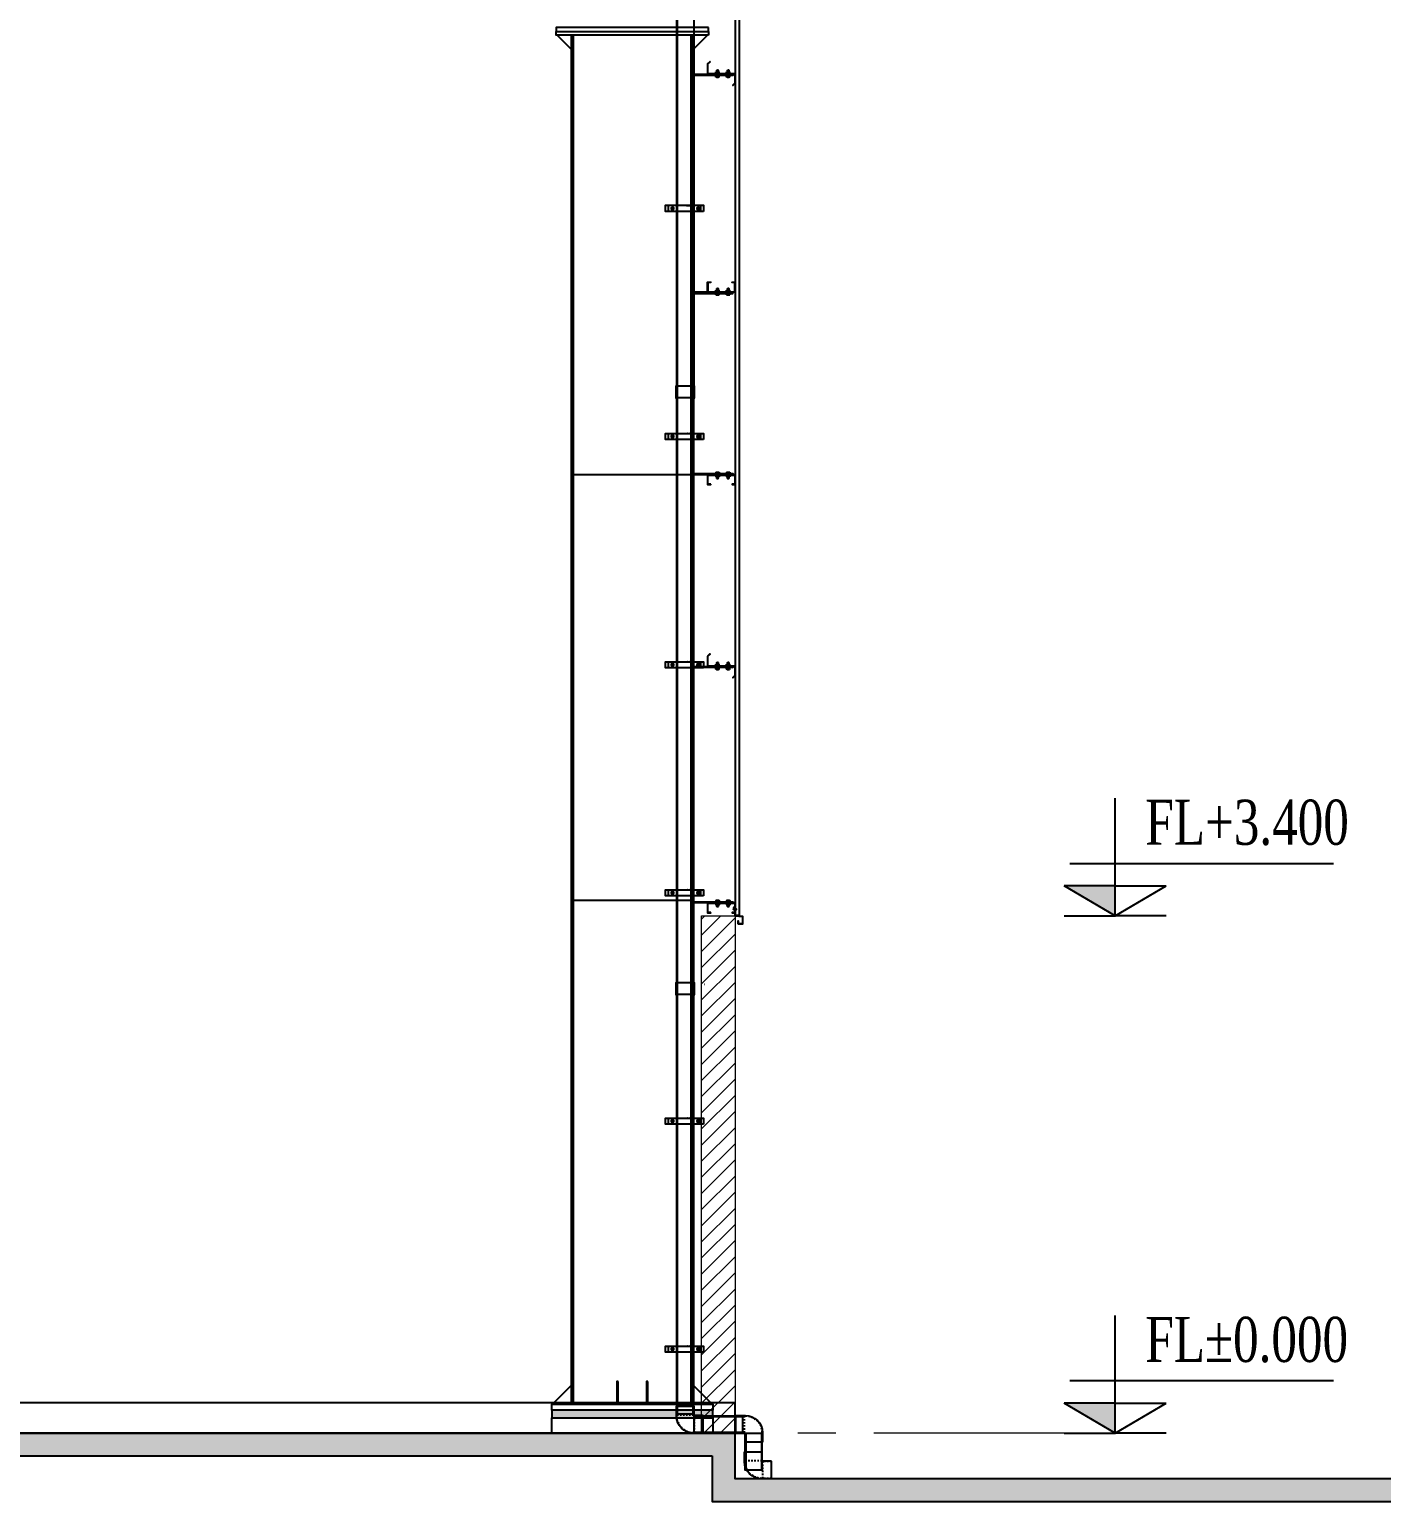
# Model space of a CAD drawing. Header units: inches. Extents: x 315041 to 662841, y -45540 to -35018.
# Drawn here: x 329815.9 to 329904.8, y -36485.6 to -36388.8 of the extents above; entities that cross this region are included whole.
import ezdxf

# ---------------------------------------------------------------- set-up
doc = ezdxf.new("R2010")
doc.units = ezdxf.units.IN
doc.header["$MEASUREMENT"] = 0
for name, pattern in [('CENTER', [2, 1.25, -0.25, 0.25, -0.25]), ('CENTER2', [28.575, 19.05, -3.175, 3.175, -3.175]), ('DASHED2', [9.525, 6.35, -3.175]), ('HIDDEN', [0.375, 0.25, -0.125])]:
    doc.linetypes.add(name, pattern=pattern)
for name, color, linetype in [('001-TRUC', 252, 'CENTER'), ('2', 2, 'Continuous'), ('250', 250, 'Continuous'), ('251', 251, 'Continuous'), ('3', 3, 'Continuous'), ('5', 5, 'Continuous'), ('6', 6, 'Continuous'), ('8', 8, 'Continuous'), ('9', 9, 'Continuous'), ('DOWNPOUT', 52, 'Continuous'), ('flashing', 6, 'Continuous'), ('ROOFING', 4, 'Continuous'), ('STRUCTURE', 1, 'Continuous')]:
    doc.layers.add(name, color=color, linetype=linetype)
doc.layers.add('0_HATCH', color=252, linetype='Continuous', lineweight=9)
doc.styles.add('vntimeh.shx', font='vntimeh.shx', dxfattribs={"width": 0.8, "bigfont": 'bigfont.shx'})

# ---------------------------------------------------------------- blocks, each defined once
blk = doc.blocks.new('A$C6A7930B6')
at = {"layer": '2'}
h = blk.add_hatch(dxfattribs=at)
h.set_pattern_fill('ANSI31', color=256, scale=0.125, angle=-90, style=0)
h.set_pattern_definition([(315, (3303.04439, 11524.56439), (0.011048543456, 0.011048543456), [])])
h.paths.add_polyline_path([(1.5, 1.185), (1.5, 0.619), (0.016, 0.619), (0.016, 0.124), (0.129, 0.011), (0.118, 0), (0, 0.118), (0, 0.635), (1.484, 0.635), (1.484, 1.179), (1.371, 1.292), (1.382, 1.303)])
at = {"layer": '251'}
h = blk.add_hatch(color=256, dxfattribs=at)
h.paths.add_polyline_path([(0.314, 0.668), (0.31, 0.668, 0.192582), (0.332, 0.676, 0.192582), (0.353, 0.668)])
h.paths.add_polyline_path([(0.397, 0.668, 0.192582), (0.418, 0.676, 0.192582), (0.44, 0.668)])
h = blk.add_hatch(color=256, dxfattribs=at)
h.paths.add_polyline_path([(0.314, 0.455), (0.31, 0.455, 0.192582), (0.332, 0.464, 0.192582), (0.353, 0.455)])
h.paths.add_polyline_path([(0.397, 0.455, 0.192582), (0.418, 0.464, 0.192582), (0.44, 0.455)])
h = blk.add_hatch(color=256, dxfattribs=at)
h.paths.add_polyline_path([(0.898, 0.668), (0.893, 0.668, 0.192582), (0.915, 0.676, 0.192582), (0.937, 0.668)])
h.paths.add_polyline_path([(0.98, 0.668, 0.192582), (1.002, 0.676, 0.192582), (1.023, 0.668)])
h = blk.add_hatch(color=256, dxfattribs=at)
h.paths.add_polyline_path([(0.898, 0.455), (0.893, 0.455, 0.192582), (0.915, 0.464, 0.192582), (0.937, 0.455)])
h.paths.add_polyline_path([(0.98, 0.455, 0.192582), (1.002, 0.464, 0.192582), (1.023, 0.455)])
at = {"layer": '9', "linetype": 'Continuous'}
h = blk.add_hatch(dxfattribs=at)
h.set_pattern_fill('ANSI31', color=250, scale=0.25, angle=-90, style=0)
h.set_pattern_definition([(315, (3302.900187, 11527.014995), (0.02209708691, 0.02209708691), [])])
h.paths.add_polyline_path([(2.292, 0.552), (2.292, 0.619), (0.125, 0.619), (0.125, 0.552)])
at = {"layer": '2'}
blk.add_lwpolyline([(1.5, 1.185), (1.5, 0.619), (0.016, 0.619), (0.016, 0.124), (0.129, 0.011), (0.118, 0), (0, 0.118), (0, 0.635), (1.484, 0.635), (1.484, 1.179), (1.371, 1.292), (1.382, 1.303)], close=True, dxfattribs=at)
at = {"layer": '5', "linetype": 'CENTER2', "ltscale": 0.2}
for p, q in [((0.375, 0.436), (0.375, 0.859)), ((0.958, 0.436), (0.958, 0.859))]:
    blk.add_line(p, q, dxfattribs=at)
at = {"layer": '6'}
blk.add_lwpolyline([(2.292, 0.552), (2.292, 0.619), (0.125, 0.619), (0.125, 0.552), (2.292, 0.552)], dxfattribs=at)
at = {"layer": '8'}
for p, q in [((0.335, 0.832), (0.325, 0.824)), ((0.325, 0.824), (0.335, 0.817)), ((0.415, 0.837), (0.335, 0.837)), ((0.335, 0.832), (0.335, 0.837)), ((0.335, 0.832), (0.375, 0.835)), ((0.375, 0.837), (0.375, 0.835)), ((0.375, 0.835), (0.375, 0.837)), ((0.415, 0.837), (0.42, 0.83)), ((0.42, 0.83), (0.415, 0.825)), ((0.918, 0.832), (0.908, 0.824)), ((0.908, 0.824), (0.918, 0.817)), ((0.998, 0.837), (0.918, 0.837)), ((0.918, 0.832), (0.918, 0.837)), ((0.918, 0.832), (0.958, 0.835)), ((0.958, 0.837), (0.958, 0.835)), ((0.958, 0.835), (0.958, 0.837)), ((0.998, 0.837), (1.003, 0.83)), ((1.003, 0.83), (0.998, 0.825)), ((0.288, 0.676), (0.288, 0.739)), ((0.288, 0.464), (0.288, 0.526)), ((0.44, 0.748), (0.31, 0.748)), ((0.44, 0.535), (0.31, 0.535)), ((0.436, 0.668), (0.314, 0.668)), ((0.436, 0.552), (0.314, 0.552)), ((0.436, 0.455), (0.314, 0.455)), ((0.335, 0.772), (0.325, 0.764)), ((0.325, 0.764), (0.325, 0.748)), ((0.325, 0.635), (0.325, 0.552)), ((0.332, 0.676), (0.332, 0.739)), ((0.332, 0.676), (0.332, 0.739)), ((0.332, 0.464), (0.332, 0.526)), ((0.332, 0.464), (0.332, 0.526)), ((0.35, 0.759), (0.415, 0.765)), ((0.425, 0.759), (0.35, 0.759)), ((0.415, 0.78), (0.425, 0.774)), ((0.425, 0.774), (0.415, 0.765)), ((0.415, 0.765), (0.425, 0.759)), ((0.418, 0.676), (0.418, 0.739)), ((0.418, 0.464), (0.418, 0.526)), ((0.425, 0.759), (0.425, 0.748)), ((0.425, 0.635), (0.425, 0.552)), ((0.462, 0.676), (0.462, 0.739)), ((0.462, 0.464), (0.462, 0.526)), ((0.872, 0.676), (0.872, 0.739)), ((0.872, 0.464), (0.872, 0.526)), ((1.023, 0.748), (0.893, 0.748)), ((1.023, 0.535), (0.893, 0.535)), ((1.019, 0.668), (0.898, 0.668)), ((1.019, 0.552), (0.898, 0.552)), ((1.019, 0.455), (0.898, 0.455)), ((0.918, 0.772), (0.908, 0.764)), ((0.908, 0.764), (0.908, 0.748)), ((0.908, 0.635), (0.908, 0.552)), ((0.915, 0.676), (0.915, 0.739)), ((0.915, 0.676), (0.915, 0.739)), ((0.915, 0.464), (0.915, 0.526)), ((0.915, 0.464), (0.915, 0.526)), ((0.933, 0.759), (0.998, 0.765)), ((1.008, 0.759), (0.933, 0.759)), ((0.998, 0.78), (1.008, 0.774)), ((1.008, 0.774), (0.998, 0.765)), ((0.998, 0.765), (1.008, 0.759)), ((1.002, 0.676), (1.002, 0.739)), ((1.002, 0.464), (1.002, 0.526)), ((1.008, 0.759), (1.008, 0.748)), ((1.008, 0.635), (1.008, 0.552)), ((1.045, 0.676), (1.045, 0.739)), ((1.045, 0.464), (1.045, 0.526))]:
    blk.add_line(p, q, dxfattribs=at)
for points in [[(0.335, 0.817), (0.325, 0.809), (0.335, 0.802), (0.415, 0.81), (0.425, 0.819), (0.415, 0.825)], [(0.335, 0.802), (0.325, 0.794), (0.335, 0.787), (0.415, 0.795), (0.425, 0.804), (0.415, 0.81)], [(0.918, 0.817), (0.908, 0.809), (0.918, 0.802), (0.998, 0.81), (1.008, 0.819), (0.998, 0.825)], [(0.918, 0.802), (0.908, 0.794), (0.918, 0.787), (0.998, 0.795), (1.008, 0.804), (0.998, 0.81)], [(0.275, 0.65), (0.275, 0.668), (0.475, 0.668), (0.475, 0.65)], [(0.275, 0.535), (0.275, 0.552), (0.475, 0.552), (0.475, 0.535)], [(0.335, 0.787), (0.325, 0.779), (0.335, 0.772), (0.415, 0.78), (0.425, 0.789), (0.415, 0.795)], [(0.859, 0.65), (0.859, 0.668), (1.058, 0.668), (1.058, 0.65)], [(0.859, 0.535), (0.859, 0.552), (1.058, 0.552), (1.058, 0.535)], [(0.918, 0.787), (0.908, 0.779), (0.918, 0.772), (0.998, 0.78), (1.008, 0.789), (0.998, 0.795)]]:
    blk.add_lwpolyline(points, close=True, dxfattribs=at)
for centre, start, end in [((0.31, 0.716), 46.39718, 133.60282), ((0.31, 0.699), 226.39718, 313.60282), ((0.31, 0.503), 46.39718, 133.60282), ((0.31, 0.486), 226.39718, 313.60282), ((0.353, 0.716), 90, 133.60282), ((0.353, 0.699), 226.39718, 270), ((0.353, 0.503), 90, 133.60282), ((0.353, 0.486), 226.39718, 270), ((0.397, 0.716), 46.39718, 90), ((0.397, 0.699), 270, 313.60282), ((0.397, 0.503), 46.39718, 90), ((0.397, 0.486), 270, 313.60282), ((0.44, 0.716), 46.39718, 133.60282), ((0.44, 0.699), 226.39718, 313.60282), ((0.44, 0.503), 46.39718, 133.60282), ((0.44, 0.486), 226.39718, 313.60282), ((0.893, 0.716), 46.39718, 133.60282), ((0.893, 0.699), 226.39718, 313.60282), ((0.893, 0.503), 46.39718, 133.60282), ((0.893, 0.486), 226.39718, 313.60282), ((0.937, 0.716), 90, 133.60282), ((0.937, 0.699), 226.39718, 270), ((0.937, 0.503), 90, 133.60282), ((0.937, 0.486), 226.39718, 270), ((0.98, 0.716), 46.39718, 90), ((0.98, 0.699), 270, 313.60282), ((0.98, 0.503), 46.39718, 90), ((0.98, 0.486), 270, 313.60282), ((1.023, 0.716), 46.39718, 133.60282), ((1.023, 0.699), 226.39718, 313.60282), ((1.023, 0.503), 46.39718, 133.60282), ((1.023, 0.486), 226.39718, 313.60282)]:
    blk.add_arc(centre, 0.0314, start, end, dxfattribs=at)
blk = doc.blocks.new('*U148')
at = {"layer": '251'}
h = blk.add_hatch(color=256, dxfattribs=at)
h.paths.add_polyline_path([(-0.053, -0.04), (-0.053, -0.043, -0.192582), (-0.048, -0.029, -0.192582), (-0.053, -0.014)])
h.paths.add_polyline_path([(-0.053, 0.014, -0.192582), (-0.048, 0.029, -0.192582), (-0.053, 0.043)])
h = blk.add_hatch(color=256, dxfattribs=at)
h.paths.add_polyline_path([(0.067, -0.04), (0.067, -0.043, -0.192582), (0.073, -0.029, -0.192582), (0.067, -0.014)])
h.paths.add_polyline_path([(0.067, 0.014, -0.192582), (0.073, 0.029, -0.192582), (0.067, 0.043)])
at = {"layer": '5', "linetype": 'CENTER2', "ltscale": 0.2}
blk.add_line((-0.077, 0), (0.206, 0), dxfattribs=at)
at = {"layer": '8'}
for p, q in [((-0.053, 0.04), (-0.053, -0.04)), ((-0.048, 0.058), (-0.006, 0.058)), ((-0.048, 0.029), (-0.006, 0.029)), ((0, 0.043), (0, -0.043)), ((0.056, 0.033), (0, 0.033)), ((0.056, -0.066), (0.056, 0.066)), ((0.056, 0.066), (0.067, 0.066)), ((0.067, -0.066), (0.067, 0.066)), ((0.067, 0.04), (0.067, -0.04)), ((0.073, 0.058), (0.115, 0.058)), ((0.073, 0.029), (0.115, 0.029)), ((0.12, 0.043), (0.12, -0.043)), ((0.128, 0.033), (0.12, 0.033)), ((0.132, 0.027), (0.128, 0.033)), ((0.128, 0.033), (0.128, -0.017)), ((0.128, -0.017), (0.132, 0.027)), ((0.138, 0.033), (0.132, 0.027)), ((0.142, 0.027), (0.138, 0.033)), ((0.175, 0.03), (0.172, 0.027)), ((0.18, 0.027), (0.175, 0.03)), ((0.177, -0.027), (0.178, 0)), ((0.18, 0), (0.178, 0)), ((0.178, 0), (0.18, 0)), ((0.18, 0.027), (0.18, -0.027)), ((-0.048, -0.029), (-0.006, -0.029)), ((-0.048, -0.029), (-0.006, -0.029)), ((-0.048, -0.058), (-0.006, -0.058)), ((0.056, -0.033), (0, -0.033)), ((0.056, -0.066), (0.067, -0.066)), ((0.073, -0.029), (0.115, -0.029)), ((0.073, -0.029), (0.115, -0.029)), ((0.073, -0.058), (0.115, -0.058)), ((0.131, -0.033), (0.12, -0.033)), ((0.137, -0.027), (0.131, -0.033)), ((0.171, -0.033), (0.167, -0.027)), ((0.177, -0.027), (0.171, -0.033)), ((0.177, -0.027), (0.18, -0.027))]:
    blk.add_line(p, q, dxfattribs=at)
for points in [[(0.147, -0.027), (0.141, -0.033), (0.137, -0.027), (0.142, 0.027), (0.148, 0.033), (0.152, 0.027)], [(0.157, -0.027), (0.151, -0.033), (0.147, -0.027), (0.152, 0.027), (0.158, 0.033), (0.162, 0.027)], [(0.167, -0.027), (0.161, -0.033), (0.157, -0.027), (0.162, 0.027), (0.168, 0.033), (0.172, 0.027)]]:
    blk.add_lwpolyline(points, close=True, dxfattribs=at)
for centre, start, end in [((-0.032, 0.043), 136.3972, 223.6028), ((-0.032, 0.014), 136.3972, 180), ((-0.021, 0.043), 316.3972, 43.6028), ((-0.021, 0.014), 0, 43.6028), ((0.088, 0.043), 136.3972, 223.6028), ((0.088, 0.014), 136.3972, 180), ((0.099, 0.043), 316.3972, 43.6028), ((0.099, 0.014), 0, 43.6028), ((-0.032, -0.014), 180, 223.6028), ((-0.032, -0.043), 136.3972, 223.6028), ((-0.021, -0.014), 316.3972, 0), ((-0.021, -0.043), 316.3972, 43.6028), ((0.088, -0.014), 180, 223.6028), ((0.088, -0.043), 136.3972, 223.6028), ((0.099, -0.014), 316.3972, 0), ((0.099, -0.043), 316.3972, 43.6028)]:
    blk.add_arc(centre, 0.0209, start, end, dxfattribs=at)
blk = doc.blocks.new('*U149')
at = {"layer": '251'}
h = blk.add_hatch(color=256, dxfattribs=at)
h.paths.add_polyline_path([(-0.053, -0.04), (-0.053, -0.043, -0.192582), (-0.048, -0.029, -0.192582), (-0.053, -0.014)])
h.paths.add_polyline_path([(-0.053, 0.014, -0.192582), (-0.048, 0.029, -0.192582), (-0.053, 0.043)])
h = blk.add_hatch(color=256, dxfattribs=at)
h.paths.add_polyline_path([(0.067, -0.04), (0.067, -0.043, -0.192582), (0.073, -0.029, -0.192582), (0.067, -0.014)])
h.paths.add_polyline_path([(0.067, 0.014, -0.192582), (0.073, 0.029, -0.192582), (0.067, 0.043)])
at = {"layer": '5', "linetype": 'CENTER2', "ltscale": 0.2}
blk.add_line((-0.077, 0), (0.206, 0), dxfattribs=at)
at = {"layer": '8'}
for p, q in [((-0.053, 0.04), (-0.053, -0.04)), ((-0.048, 0.058), (-0.006, 0.058)), ((-0.048, 0.029), (-0.006, 0.029)), ((0, 0.043), (0, -0.043)), ((0.056, 0.033), (0, 0.033)), ((0.056, -0.066), (0.056, 0.066)), ((0.056, 0.066), (0.067, 0.066)), ((0.067, -0.066), (0.067, 0.066)), ((0.067, 0.04), (0.067, -0.04)), ((0.073, 0.058), (0.115, 0.058)), ((0.073, 0.029), (0.115, 0.029)), ((0.12, 0.043), (0.12, -0.043)), ((0.128, 0.033), (0.12, 0.033)), ((0.132, 0.027), (0.128, 0.033)), ((0.128, 0.033), (0.128, -0.017)), ((0.128, -0.017), (0.132, 0.027)), ((0.138, 0.033), (0.132, 0.027)), ((0.142, 0.027), (0.138, 0.033)), ((0.175, 0.03), (0.172, 0.027)), ((0.18, 0.027), (0.175, 0.03)), ((0.177, -0.027), (0.178, 0)), ((0.18, 0), (0.178, 0)), ((0.178, 0), (0.18, 0)), ((0.18, 0.027), (0.18, -0.027)), ((-0.048, -0.029), (-0.006, -0.029)), ((-0.048, -0.029), (-0.006, -0.029)), ((-0.048, -0.058), (-0.006, -0.058)), ((0.056, -0.033), (0, -0.033)), ((0.056, -0.066), (0.067, -0.066)), ((0.073, -0.029), (0.115, -0.029)), ((0.073, -0.029), (0.115, -0.029)), ((0.073, -0.058), (0.115, -0.058)), ((0.131, -0.033), (0.12, -0.033)), ((0.137, -0.027), (0.131, -0.033)), ((0.171, -0.033), (0.167, -0.027)), ((0.177, -0.027), (0.171, -0.033)), ((0.177, -0.027), (0.18, -0.027))]:
    blk.add_line(p, q, dxfattribs=at)
for points in [[(0.147, -0.027), (0.141, -0.033), (0.137, -0.027), (0.142, 0.027), (0.148, 0.033), (0.152, 0.027)], [(0.157, -0.027), (0.151, -0.033), (0.147, -0.027), (0.152, 0.027), (0.158, 0.033), (0.162, 0.027)], [(0.167, -0.027), (0.161, -0.033), (0.157, -0.027), (0.162, 0.027), (0.168, 0.033), (0.172, 0.027)]]:
    blk.add_lwpolyline(points, close=True, dxfattribs=at)
for centre, start, end in [((-0.032, 0.043), 136.3972, 223.6028), ((-0.032, 0.014), 136.3972, 180), ((-0.021, 0.043), 316.3972, 43.6028), ((-0.021, 0.014), 0, 43.6028), ((0.088, 0.043), 136.3972, 223.6028), ((0.088, 0.014), 136.3972, 180), ((0.099, 0.043), 316.3972, 43.6028), ((0.099, 0.014), 0, 43.6028), ((-0.032, -0.014), 180, 223.6028), ((-0.032, -0.043), 136.3972, 223.6028), ((-0.021, -0.014), 316.3972, 0), ((-0.021, -0.043), 316.3972, 43.6028), ((0.088, -0.014), 180, 223.6028), ((0.088, -0.043), 136.3972, 223.6028), ((0.099, -0.014), 316.3972, 0), ((0.099, -0.043), 316.3972, 43.6028)]:
    blk.add_arc(centre, 0.0209, start, end, dxfattribs=at)
blk = doc.blocks.new('A$C174458B3')
at = {"layer": '2'}
blk.add_lwpolyline([(1.333, 0.017), (1.483, 0.017), (1.483, 0.525), (0.017, 0.525), (0.017, 0.017), (0.167, 0.017), (0.167, 0), (0, 0), (0, 0.542), (1.5, 0.542), (1.5, 0), (1.333, 0), (1.333, 0.017)], dxfattribs=at)
at = {"layer": '5'}
blk.add_lwpolyline([(2.292, 0.542), (2.292, 0.608), (0.125, 0.608), (0.125, 0.542), (2.292, 0.542)], dxfattribs=at)
at = {"layer": '251', "color": 147, "xscale": 1.5, "yscale": 1.5, "zscale": 1.5, "rotation": 270}
for name, p in [('*U149', (0.375, 0.608)), ('*U148', (0.958, 0.608))]:
    blk.add_blockref(name, p, dxfattribs=at)
blk = doc.blocks.new('A$C3213453A')
at = {"layer": '2'}
for name, p in [('A$C6A7930B6', (0, 45.276)), ('A$C174458B3', (0, 23.409)), ('A$C6A7930B6', (0, 12.834)), ('A$C174458B3', (0, -0.048))]:
    blk.add_blockref(name, p, dxfattribs=at)
at = {"layer": '2', "xscale": -1, "rotation": 180}
blk.add_blockref('A$C174458B3', (0, 34.492), dxfattribs=at)
blk = doc.blocks.new('cos')
at = {"color": 8}
for p, q in [((0, 0), (0, 7.824)), ((-3, 3.489), (14.517, 3.489)), ((0, 1.989), (-3.388, 1.989)), ((0, 0), (-3.388, 1.989)), ((0, 1.989), (3.388, 1.989)), ((0, 0), (3.388, 1.989))]:
    blk.add_line(p, q, dxfattribs=at)
at = {"color": 4}
for p in [(-3.388, 0), (3.388, 0)]:
    blk.add_line(p, (0, 0), dxfattribs=at)
at = {"color": 8}
blk.add_solid([(0, 0), (-3.388, 1.989), (0, 1.989)], dxfattribs=at)
at = {"layer": '3', "color": 3, "style": 'vntimeh.shx', "width": 0.75}
blk.add_attdef('DSD', (1.32, 4.729), '', height=3, dxfattribs=at)
blk = doc.blocks.new('Short_Self_drilling')
at = {"layer": 'STRUCTURE', "color": 1, "linetype": 'Continuous'}
for p, q in [((6, 2), (-6, 2)), ((5, 4), (-5, 4)), ((-3, 3), (-5, 3)), ((3, 7), (-3, 7)), ((-3, 4), (-3, 7)), ((3, 3), (-3, 3)), ((-2, 3), (-2, 3)), ((6, 0), (0, 0)), ((2, 3), (2, 3)), ((2, -1), (2, 0)), ((3, 4), (3, 7)), ((5, 3), (3, 3)), ((3, -1), (-3, 0)), ((3, -3), (-3, -2)), ((3, -4), (-3, -3)), ((3, -6), (-3, -5)), ((3, -7), (-3, -6)), ((-2, -8), (-3, -8)), ((-2, -1), (-2, -1)), ((-2, -3), (-2, -2)), ((-2, -4), (-2, -4)), ((-2, -6), (-2, -5)), ((-2, -7), (-2, -7)), ((-2, -12), (-2, -8)), ((3, -9), (-1, -8)), ((2, -2), (2, -2)), ((2, -4), (2, -3)), ((2, -5), (2, -5)), ((2, -7), (2, -6)), ((2, -8), (2, -8)), ((2, -12), (2, -9))]:
    blk.add_line(p, q, dxfattribs=at)
blk.add_lwpolyline([(6, 1), (6, 2), (2, 3), (-2, 3), (-6, 2), (-6, 1)], close=True, dxfattribs=at)
for points in [[(-6, 1, -0.088869), (-6, 0), (0, 0)], [(0, 4), (0, 6, 0.338878), (-3, 6), (-3, 4)], [(3, 4), (3, 6, 0.338878), (0, 6), (0, 4)], [(0, -14), (-1, -12, -0.148657), (-1, -11), (-2, -8, -0.815006), (-1, -8, 0.150833), (-1, -9)], [(2, -12), (0, -14, -0.333596), (0, -14), (-2, -12)], [(2, -12), (2, -12, 0.52242), (1, -12), (0, -14)]]:
    blk.add_lwpolyline(points, format="xyb", dxfattribs=at)
for points in [[(3, -1), (2, -2), (-2, -1), (-3, 0), (-2, 0)], [(3, -3), (2, -3), (-2, -2), (-3, -2), (-2, -1), (2, -2), (3, -3)], [(3, -4), (2, -5), (-2, -4), (-3, -3), (-2, -3), (2, -4), (3, -4)], [(3, -6), (2, -6), (-2, -5), (-3, -5), (-2, -4), (2, -5), (3, -6)], [(3, -7), (2, -8), (-2, -7), (-3, -6), (-2, -6), (2, -7), (3, -7)], [(-2, -9), (-2, -8), (-3, -8), (-2, -7), (-2, -8)], [(-1, 0), (2, -1), (3, -1)], [(-1, -8), (2, -8), (3, -9)], [(3, -9), (2, -9), (-1, -9)]]:
    blk.add_lwpolyline(points, dxfattribs=at)
for centre, radius, start, end in [((-5, 3), 0.455, 109.7949, 250.2674), ((-3, 7), 0.429, 90.0311, 180.0311), ((3, 7), 0.429, 0.0311, 90.0311), ((5, 3), 0.435, 279.7276, 80.3347), ((10, 0), 3.74, 162.2963, 182.6103)]:
    blk.add_arc(centre, radius, start, end, dxfattribs=at)
blk = doc.blocks.new('HFR-1')
at = {"layer": 'STRUCTURE', "color": 1, "linetype": 'Continuous'}
for p, q in [((-6, 0), (6, 0)), ((-5, 1), (-3, 1)), ((5, 1), (3, 1)), ((-2, -1), (-3, -2)), ((-3, -2), (3, -1)), ((-3, -2), (3, -2)), ((-3, -2), (-2, -3)), ((-2, -2), (-3, -2)), ((-3, -2), (-2, -2)), ((-3, -3), (3, -3)), ((-3, -3), (-2, -3)), ((-2, -3), (-3, -3)), ((-2, -3), (-3, -4)), ((-3, -4), (3, -4)), ((-3, -4), (3, -4)), ((-3, -4), (-2, -4)), ((-3, -4), (-2, -5)), ((-2, -4), (-3, -4)), ((-3, -5), (3, -5)), ((-3, -5), (-2, -5)), ((-2, -5), (-3, -5)), ((-2, -5), (-3, -6)), ((-3, -6), (3, -6)), ((-3, -7), (3, -6)), ((-3, -6), (-2, -6)), ((-2, -6), (-3, -7)), ((-3, -7), (3, -7)), ((-3, -7), (-2, -7)), ((-3, -7), (-2, -8)), ((-2, -7), (-3, -7)), ((-3, -8), (3, -8)), ((-3, -8), (-2, -8)), ((-2, -8), (-3, -8)), ((-2, -8), (-3, -9)), ((-3, -9), (3, -9)), ((-3, -9), (-2, -9)), ((-3, -9), (3, -9)), ((-3, -9), (-2, -10)), ((-2, -9), (-3, -9)), ((-2, -10), (-3, -11)), ((-3, -10), (2, -10)), ((-3, -10), (-2, -10)), ((-2, -10), (-3, -10)), ((-3, -12), (1, -11)), ((-3, -11), (1, -11)), ((-3, -11), (-2, -11)), ((-2, -11), (-3, -12)), ((-3, -12), (-2, -12)), ((2, -1), (-2, -1)), ((-2, -3), (2, -2)), ((2, -2), (-2, -2)), ((-2, -2), (2, -2)), ((2, -2), (-2, -3)), ((-2, -3), (2, -3)), ((2, -3), (-2, -3)), ((-2, -4), (2, -4)), ((2, -4), (-2, -4)), ((-2, -5), (2, -5)), ((-2, -5), (2, -5)), ((2, -5), (-2, -5)), ((2, -5), (-2, -5)), ((-2, -6), (2, -6)), ((2, -6), (-2, -6)), ((-2, -7), (2, -7)), ((-2, -8), (2, -7)), ((2, -7), (-2, -7)), ((2, -7), (-2, -8)), ((-2, -8), (2, -8)), ((2, -8), (-2, -8)), ((-2, -9), (2, -9)), ((2, -9), (-2, -9)), ((1, -10), (-2, -10)), ((-2, -10), (2, -10)), ((-2, -10), (1, -10)), ((2, -10), (-2, -10)), ((-2, -11), (1, -11)), ((1, -11), (-2, -11)), ((-2, -12), (0, -12)), ((-2, -17), (-2, -12)), ((-2, -17), (-2, -17)), ((-2, -17), (0, -20)), ((-1, -17), (0, -20)), ((0, -19), (1, -17)), ((0, -20), (2, -17)), ((2, -2), (3, -1)), ((3, -1), (2, -1)), ((2, -2), (3, -2)), ((3, -2), (2, -2)), ((3, -3), (2, -2)), ((2, -3), (3, -3)), ((3, -4), (2, -3)), ((2, -4), (3, -4)), ((2, -5), (3, -4)), ((3, -4), (2, -4)), ((2, -5), (3, -5)), ((3, -5), (2, -5)), ((3, -6), (2, -5)), ((2, -6), (3, -6)), ((2, -7), (3, -6)), ((3, -6), (2, -6)), ((2, -7), (3, -7)), ((3, -7), (2, -7)), ((3, -8), (2, -7)), ((2, -8), (3, -8)), ((3, -9), (2, -8)), ((2, -9), (3, -9)), ((2, -10), (3, -9)), ((3, -9), (2, -9)), ((3, -11), (2, -10)), ((2, -10), (2, -10)), ((2, -16), (2, -10)), ((2, -10), (2, -10)), ((2, -10), (3, -10)), ((3, -10), (2, -10)), ((2, -10), (3, -10)), ((2, -11), (2, -11)), ((2, -11), (3, -11)), ((2, -11), (3, -11)), ((2, -11), (3, -11)), ((2, -12), (3, -11)), ((3, -11), (2, -11)), ((2, -11), (2, -11)), ((2, -17), (2, -12)), ((2, -12), (2, -12))]:
    blk.add_line(p, q, dxfattribs=at)
at = {"layer": 'STRUCTURE', "color": 1, "linetype": 'Continuous', "ltscale": 8}
for p in [(-3, 1), (3, 1)]:
    blk.add_line(p, (0, 1), dxfattribs=at)
at = {"layer": 'STRUCTURE', "color": 1, "linetype": 'DASHED2'}
for p in [(-2, 1), (2, 1)]:
    blk.add_line(p, (0, 0), dxfattribs=at)
at = {"layer": 'STRUCTURE', "color": 1, "linetype": 'Continuous', "ltscale": 8}
for centre, start, end in [((-5, 0), 130.41, 194.8062), ((5, 0), 345.1938, 49.59)]:
    blk.add_arc(centre, 0.801, start, end, dxfattribs=at)
at = {"layer": 'STRUCTURE', "color": 1, "linetype": 'Continuous'}
for centre, radius, start, end in [((-7, -9), 9.14, 58.065, 78.8402), ((5, -4), 3.83, 84.2039, 134.3621), ((-2, -17), 0.59, 34.2302, 144.5641), ((-1, -10), 1.93, 296.6041, 355.3922), ((0, -19), 0.331, 231.6348, 305.4287), ((2, -10), 0.444, 15.9762, 172.6971), ((-1, -16), 2.2, 324.0048, 357.8268)]:
    blk.add_arc(centre, radius, start, end, dxfattribs=at)
blk = doc.blocks.new('D90-90')
at = {"layer": 'ROOFING', "color": 254}
for p, q in [((-296909.8, -76158.4), (-296964.3, -76158.4)), ((-296909.8, -76158.4), (-296909.8, -76256.9)), ((-297059.3, -76253.4), (-297059.3, -76307.9)), ((-296909.8, -76256.9), (-296960.8, -76256.9)), ((-296960.8, -76256.9), (-296960.8, -76307.9)), ((-297059.3, -76307.9), (-296960.8, -76307.9))]:
    blk.add_line(p, q, dxfattribs=at)
at = {"layer": 'ROOFING', "color": 254, "linetype": 'HIDDEN'}
for p, q in [((-296909.8, -76160.6), (-296964.3, -76160.6)), ((-296959.7, -76254.7), (-296959.7, -76160.6)), ((-297057.1, -76253.4), (-297057.1, -76307.9)), ((-296963, -76257.5), (-297057.1, -76257.5)), ((-296909.8, -76254.7), (-296963, -76254.7)), ((-296963, -76254.7), (-296963, -76307.9))]:
    blk.add_line(p, q, dxfattribs=at)
at = {"layer": 'ROOFING', "color": 254}
blk.add_arc((-296964.3, -76253.4), 95, 90, 180, dxfattribs=at)
at = {"layer": 'ROOFING', "color": 254, "linetype": 'HIDDEN'}
blk.add_arc((-296964.3, -76253.4), 92.8, 90, 180, dxfattribs=at)
blk = doc.blocks.new('ống xối 111')
h = blk.add_hatch()
h.set_pattern_fill('ANSI31', color=1, scale=0.15, style=0)
h.set_pattern_definition([(45, (315045.45221, -35694.688858), (-0.013258252147, 0.013258252147), [])])
edge = h.paths.add_edge_path()
edge.add_line((325475.469, -36864.83), (325475.069, -36864.83))
edge.add_line((325475.069, -36864.83), (325475.069, -36865.23))
edge.add_arc((325475.069, -36865.2), 0.03, 270, 360)
edge.add_line((325475.099, -36865.2), (325475.099, -36864.86))
edge.add_line((325475.099, -36864.86), (325475.439, -36864.86))
edge.add_arc((325475.439, -36864.83), 0.03, 270, 360)
h = blk.add_hatch()
h.set_pattern_fill('ANSI31', color=1, scale=0.15, style=0)
h.set_pattern_definition([(45, (315045.45221, -35709.688858), (-0.013258252147, 0.013258252147), [])])
edge = h.paths.add_edge_path()
edge.add_line((325475.469, -36879.83), (325475.069, -36879.83))
edge.add_line((325475.069, -36879.83), (325475.069, -36880.23))
edge.add_arc((325475.069, -36880.2), 0.03, 270, 360)
edge.add_line((325475.099, -36880.2), (325475.099, -36879.86))
edge.add_line((325475.099, -36879.86), (325475.439, -36879.86))
edge.add_arc((325475.439, -36879.83), 0.03, 270, 360)
h = blk.add_hatch()
h.set_pattern_fill('ANSI31', color=1, scale=0.15, style=0)
h.set_pattern_definition([(45, (315045.45221, -35724.688858), (-0.013258252147, 0.013258252147), [])])
edge = h.paths.add_edge_path()
edge.add_line((325475.469, -36894.83), (325475.069, -36894.83))
edge.add_line((325475.069, -36894.83), (325475.069, -36895.23))
edge.add_arc((325475.069, -36895.2), 0.03, 270, 360)
edge.add_line((325475.099, -36895.2), (325475.099, -36894.86))
edge.add_line((325475.099, -36894.86), (325475.439, -36894.86))
edge.add_arc((325475.439, -36894.83), 0.03, 270, 360)
h = blk.add_hatch()
h.set_pattern_fill('ANSI31', color=1, scale=0.15, style=0)
h.set_pattern_definition([(45, (315045.45221, -35739.688858), (-0.013258252147, 0.013258252147), [])])
edge = h.paths.add_edge_path()
edge.add_line((325475.469, -36909.83), (325475.069, -36909.83))
edge.add_line((325475.069, -36909.83), (325475.069, -36910.23))
edge.add_arc((325475.069, -36910.2), 0.03, 270, 360)
edge.add_line((325475.099, -36910.2), (325475.099, -36909.86))
edge.add_line((325475.099, -36909.86), (325475.439, -36909.86))
edge.add_arc((325475.439, -36909.83), 0.03, 270, 360)
h = blk.add_hatch()
h.set_pattern_fill('ANSI31', color=1, scale=0.15, style=0)
h.set_pattern_definition([(45, (315045.45221, -35754.688858), (-0.013258252147, 0.013258252147), [])])
edge = h.paths.add_edge_path()
edge.add_line((325475.469, -36924.83), (325475.069, -36924.83))
edge.add_line((325475.069, -36924.83), (325475.069, -36925.23))
edge.add_arc((325475.069, -36925.2), 0.03, 270, 360)
edge.add_line((325475.099, -36925.2), (325475.099, -36924.86))
edge.add_line((325475.099, -36924.86), (325475.439, -36924.86))
edge.add_arc((325475.439, -36924.83), 0.03, 270, 360)
h = blk.add_hatch()
h.set_pattern_fill('ANSI31', color=1, scale=0.15, style=0)
h.set_pattern_definition([(45, (315045.45221, -35769.688858), (-0.013258252147, 0.013258252147), [])])
edge = h.paths.add_edge_path()
edge.add_line((325475.469, -36939.83), (325475.069, -36939.83))
edge.add_line((325475.069, -36939.83), (325475.069, -36940.23))
edge.add_arc((325475.069, -36940.2), 0.03, 270, 360)
edge.add_line((325475.099, -36940.2), (325475.099, -36939.86))
edge.add_line((325475.099, -36939.86), (325475.439, -36939.86))
edge.add_arc((325475.439, -36939.83), 0.03, 270, 360)
at = {"color": 2}
for points in [[(325474.344, -36865.23), (325476.844, -36865.23), (325476.844, -36864.83), (325474.344, -36864.83)], [(325474.344, -36880.23), (325476.844, -36880.23), (325476.844, -36879.83), (325474.344, -36879.83)], [(325474.344, -36895.23), (325476.844, -36895.23), (325476.844, -36894.83), (325474.344, -36894.83)], [(325474.344, -36910.23), (325476.844, -36910.23), (325476.844, -36909.83), (325474.344, -36909.83)], [(325474.344, -36925.23), (325476.844, -36925.23), (325476.844, -36924.83), (325474.344, -36924.83)], [(325474.344, -36940.23), (325476.844, -36940.23), (325476.844, -36939.83), (325474.344, -36939.83)]]:
    blk.add_lwpolyline(points, close=True, dxfattribs=at)
at = {"color": 1}
for points in [[(325475.469, -36864.83), (325475.069, -36864.83), (325475.069, -36865.23), (325475.069, -36865.23, 0.414214), (325475.099, -36865.2), (325475.099, -36864.86), (325475.439, -36864.86, 0.414214), (325475.469, -36864.83)], [(325475.469, -36879.83), (325475.069, -36879.83), (325475.069, -36880.23), (325475.069, -36880.23, 0.414214), (325475.099, -36880.2), (325475.099, -36879.86), (325475.439, -36879.86, 0.414214), (325475.469, -36879.83)], [(325475.469, -36894.83), (325475.069, -36894.83), (325475.069, -36895.23), (325475.069, -36895.23, 0.414214), (325475.099, -36895.2), (325475.099, -36894.86), (325475.439, -36894.86, 0.414214), (325475.469, -36894.83)], [(325475.469, -36909.83), (325475.069, -36909.83), (325475.069, -36910.23), (325475.069, -36910.23, 0.414214), (325475.099, -36910.2), (325475.099, -36909.86), (325475.439, -36909.86, 0.414214), (325475.469, -36909.83)], [(325475.469, -36924.83), (325475.069, -36924.83), (325475.069, -36925.23), (325475.069, -36925.23, 0.414214), (325475.099, -36925.2), (325475.099, -36924.86), (325475.439, -36924.86, 0.414214), (325475.469, -36924.83)], [(325475.469, -36939.83), (325475.069, -36939.83), (325475.069, -36940.23), (325475.069, -36940.23, 0.414214), (325475.099, -36940.2), (325475.099, -36939.86), (325475.439, -36939.86, 0.414214), (325475.469, -36939.83)]]:
    blk.add_lwpolyline(points, format="xyb", close=True, dxfattribs=at)
at = {"layer": 'DOWNPOUT', "color": 1, "true_color": 0xfa051e}
for p, q in [((325474.571, -36865.03), (325474.819, -36865.03)), ((325474.699, -36864.904), (325474.699, -36865.144)), ((325476.26, -36865.03), (325476.507, -36865.03)), ((325476.388, -36864.904), (325476.388, -36865.144)), ((325474.699, -36879.904), (325474.699, -36880.144)), ((325476.388, -36879.904), (325476.388, -36880.144)), ((325474.571, -36880.03), (325474.819, -36880.03)), ((325476.26, -36880.03), (325476.507, -36880.03)), ((325474.571, -36895.03), (325474.819, -36895.03)), ((325474.699, -36894.904), (325474.699, -36895.144)), ((325476.26, -36895.03), (325476.507, -36895.03)), ((325476.388, -36894.904), (325476.388, -36895.144)), ((325474.699, -36909.904), (325474.699, -36910.144)), ((325476.388, -36909.904), (325476.388, -36910.144)), ((325474.571, -36910.03), (325474.819, -36910.03)), ((325476.26, -36910.03), (325476.507, -36910.03)), ((325474.571, -36925.03), (325474.819, -36925.03)), ((325474.699, -36924.904), (325474.699, -36925.144)), ((325476.26, -36925.03), (325476.507, -36925.03)), ((325476.388, -36924.904), (325476.388, -36925.144)), ((325474.699, -36939.904), (325474.699, -36940.144)), ((325476.388, -36939.904), (325476.388, -36940.144)), ((325474.571, -36940.03), (325474.819, -36940.03)), ((325476.26, -36940.03), (325476.507, -36940.03))]:
    blk.add_line(p, q, dxfattribs=at)
at = {"layer": 'DOWNPOUT', "color": 222}
for points in [[(325476.098, -36877.492), (325476.098, -36838.371), (325476.132, -36838.269), (325476.132, -36837.49), (325474.961, -36837.49), (325474.961, -36838.269), (325474.995, -36838.371), (325474.995, -36877.492)], [(325476.1, -36916.704), (325476.1, -36877.583), (325476.135, -36877.48), (325476.135, -36876.702), (325474.963, -36876.702), (325474.963, -36877.48), (325474.998, -36877.583), (325474.998, -36916.704)], [(325476.103, -36944.307), (325476.103, -36916.794), (325476.137, -36916.692), (325476.137, -36915.913), (325474.966, -36915.913), (325474.966, -36916.692), (325475, -36916.794), (325475, -36944.307)], [(325471.796, -36945.51), (325474.953, -36945.51), (325474.953, -36944.407), (325471.796, -36944.407)], [(325471.612, -36945.55), (325470.509, -36945.55), (325470.509, -36947.975), (325471.612, -36947.975)]]:
    blk.add_lwpolyline(points, close=True, dxfattribs=at)
for points in [[(325476.061, -36877.492), (325476.061, -36838.383), (325476.096, -36838.281), (325476.096, -36837.508)], [(325476.064, -36916.704), (325476.064, -36877.594), (325476.098, -36877.492), (325476.098, -36876.719)], [(325475.036, -36944.307), (325475.036, -36916.806), (325475.002, -36916.704), (325475.002, -36915.931)], [(325476.066, -36944.307), (325476.066, -36916.806), (325476.1, -36916.704), (325476.1, -36915.931)], [(325474.953, -36944.444), (325471.796, -36944.444)], [(325470.546, -36945.55), (325470.546, -36947.975)], [(325471.576, -36945.55), (325471.576, -36947.975)], [(325474.953, -36945.474), (325471.796, -36945.474)]]:
    blk.add_lwpolyline(points, dxfattribs=at)
at = {"layer": 'DOWNPOUT', "color": 1, "true_color": 0xfa051e}
for points in [[(325474.54, -36865.23), (325476.647, -36865.23), (325476.647, -36864.83), (325474.54, -36864.83)], [(325474.54, -36880.23), (325476.647, -36880.23), (325476.647, -36879.83), (325474.54, -36879.83)], [(325474.54, -36895.23), (325476.647, -36895.23), (325476.647, -36894.83), (325474.54, -36894.83)], [(325474.54, -36910.23), (325476.647, -36910.23), (325476.647, -36909.83), (325474.54, -36909.83)], [(325474.54, -36925.23), (325476.647, -36925.23), (325476.647, -36924.83), (325474.54, -36924.83)], [(325474.54, -36940.23), (325476.647, -36940.23), (325476.647, -36939.83), (325474.54, -36939.83)]]:
    blk.add_lwpolyline(points, close=True, dxfattribs=at)
for centre, radius in [((325474.699, -36865.03), 0.09), ((325474.699, -36865.03), 0.06), ((325476.388, -36865.03), 0.09), ((325476.388, -36865.03), 0.06), ((325474.699, -36880.03), 0.09), ((325474.699, -36880.03), 0.06), ((325476.388, -36880.03), 0.09), ((325476.388, -36880.03), 0.06), ((325474.699, -36895.03), 0.09), ((325474.699, -36895.03), 0.06), ((325476.388, -36895.03), 0.09), ((325476.388, -36895.03), 0.06), ((325474.699, -36910.03), 0.09), ((325474.699, -36910.03), 0.06), ((325476.388, -36910.03), 0.09), ((325476.388, -36910.03), 0.06), ((325474.699, -36925.03), 0.09), ((325474.699, -36925.03), 0.06), ((325476.388, -36925.03), 0.09), ((325476.388, -36925.03), 0.06), ((325474.699, -36940.03), 0.09), ((325474.699, -36940.03), 0.06), ((325476.388, -36940.03), 0.09), ((325476.388, -36940.03), 0.06)]:
    blk.add_circle(centre, radius, dxfattribs=at)
at = {"layer": 'DOWNPOUT', "color": 222, "xscale": 0.01178788050310686, "yscale": 0.01178788050310686, "zscale": 0.01178788050310686, "rotation": 180}
blk.add_blockref('D90-90', (321974.428, -37843.288), dxfattribs=at)
at = {"layer": 'DOWNPOUT', "color": 222, "xscale": 0.01178788050310686, "yscale": 0.01178788050310686, "zscale": 0.01178788050310686}
blk.add_blockref('D90-90', (328972.177, -36046.636), dxfattribs=at)

msp = doc.modelspace()

# ---------------------------------------------------------------- hatches: boundary and pattern name
h = msp.add_hatch()
h.set_pattern_fill('AR-CONC', color=8, scale=0.25, style=0)
h.set_pattern_definition([(130, (653288.633, 2244.8948), (-1.7931504565, -0.1568803375), [0.1875, -2.0625]), (185, (653288.633, 2244.8948), (0.346878334, 1.880480334), [0.15, -1.65]), (79.5486, (653288.4835, 2244.8818), (-1.446273454, 1.723598855), [0.159350475, -1.75285528]), (133.8158, (653288.633, 2245.3948), (-2.668102622, -0.413797536), [0.28125, -3.09375]), (83.3644, (653288.4106, 2245.3604), (-2.336656764, 2.435294677), [0.23902572, -2.6292825]), (188.8158, (653288.633, 2245.3948), (-2.336654863, 2.435296502), [0.225, -2.475]), (159, (653288.383, 2245.2698), (-1.49226763, -1.0065472267), [0.1875, -2.0625]), (214, (653288.383, 2245.2698), (-0.60828833, 1.812875113), [0.15, -1.65]), (108.5486, (653288.2586, 2245.186), (-2.100556571, 0.806326242), [0.159350475, -1.75285528]), (142.5, (653288.63295, 2244.89483), (-0.0303996383, 0.8322346346), [0, -1.63, 0, -1.675, 0, -1.65625]), (172.5, (653288.63295, 2244.8948), (-0.6576738436, 0.9860292797), [0, -0.955, 0, -1.5925, 0, -0.63125]), (212.5, (653289.19045, 2244.89483), (-1.3345560904, -0.0563871793), [0, -0.625, 0, -1.95, 0, -2.5875]), (222.5, (653289.4404, 2244.8948), (-1.4579654234, 0.250262456), [0, -0.8125, 0, -1.295, 0, -1.8375])])
h.paths.add_polyline_path([(329860.7897, -36482.5769), (329860.7897, -36485.5769), (329862.2897, -36485.5769), (329906.4424, -36485.5769), (329906.4424, -36484.0769), (329862.2897, -36484.0769), (329862.2897, -36481.0769), (329860.7897, -36481.0769), (329773.7059, -36481.0769), (329773.7059, -36482.5769)])
at = {"layer": '0_HATCH'}
h = msp.add_hatch(dxfattribs=at)
h.set_pattern_fill('ANSI31', color=256, scale=6)
h.set_pattern_definition([(45, (323266.0416, -29220.9363), (-0.530330086, 0.530330086), [])])
h.paths.add_polyline_path([(329862.2897, -36447.0769), (329860.0897, -36447.0769), (329860.0897, -36481.0769), (329862.2897, -36481.0769)])
at = {"layer": '2'}
h = msp.add_hatch(dxfattribs=at)
h.set_pattern_fill('AR-CONC', color=9, scale=0.05)
h.set_pattern_definition([(50, (329136.69645, -35891.78503), (0.35863009, -0.03137607), [0.0375, -0.4125]), (355, (329136.69645, -35891.78503), (-0.06937567, 0.37609607), [0.03, -0.33]), (100.451444, (329136.72633, -35891.78764), (0.28925442, 0.34472), [0.0318701, -0.35057106]), (46.1842, (329136.69645, -35891.68503), (0.53362067, -0.08275964), [0.05625, -0.61875]), (96.635635, (329136.7409, -35891.6919), (0.46733097, 0.4870593), [0.04780517, -0.52585688]), (351.184164, (329136.69645, -35891.68503), (0.46733097, 0.4870593), [0.045, -0.495]), (21, (329136.74645, -35891.71003), (0.29845353, -0.201309445), [0.0375, -0.4125]), (326, (329136.74645, -35891.71003), (0.12165767, 0.36257502), [0.03, -0.33]), (71.451445, (329136.77132, -35891.7268), (0.42011119, 0.16126558), [0.0318701, -0.35057106]), (37.5, (329136.69645, -35891.78503), (0.006079928, 0.166446927), [0, -0.326, 0, -0.335, 0, -0.33125]), (7.5, (329136.69645, -35891.78503), (0.13153477, 0.197205856), [0, -0.191, 0, -0.3185, 0, -0.12625]), (327.5, (329136.58495, -35891.78503), (0.266911218, -0.011277436), [0, -0.125, 0, -0.39, 0, -0.5175]), (317.5, (329136.53495, -35891.78503), (0.291593085, 0.05005249), [0, -0.1625, 0, -0.259, 0, -0.3675])])
h.paths.add_polyline_path([(329860.8397, -36479.5769), (329850.2397, -36479.5769), (329850.2397, -36480.0769), (329860.8397, -36480.0769)])

# ---------------------------------------------------------------- linework, layer by layer
at = {"color": 8}
msp.add_lwpolyline([(329860.7897, -36482.5769), (329860.7897, -36485.5769), (329862.2897, -36485.5769), (329906.4424, -36485.5769), (329906.4424, -36484.0769), (329862.2897, -36484.0769), (329862.2897, -36481.0769), (329860.7897, -36481.0769), (329773.7059, -36481.0769), (329773.7059, -36482.5769)], close=True, dxfattribs=at)
at = {"layer": '001-TRUC', "lineweight": 0, "ltscale": 10}
msp.add_line((329883.9175, -36481.0769), (329662.1228, -36481.0769), dxfattribs=at)
at = {"layer": '0_HATCH'}
msp.add_lwpolyline([(329862.2897, -36481.0769), (329860.0897, -36481.0769), (329860.0897, -36447.0769), (329862.2897, -36447.0769)], close=True, dxfattribs=at)
at = {"layer": '2', "color": 9}
for p, q in [((329851.5397, -36390.1269), (329850.5897, -36389.1769)), ((329851.5397, -36479.1769), (329851.5397, -36389.1769)), ((329851.6797, -36479.1769), (329851.6797, -36389.1769)), ((329859.3997, -36479.1769), (329859.3997, -36389.1769)), ((329859.5397, -36479.1769), (329859.5397, -36389.1769)), ((329859.5397, -36390.1269), (329860.4897, -36389.1769)), ((329859.4197, -36418.076), (329851.6597, -36418.076)), ((329859.4197, -36446.0745), (329851.6597, -36446.0745)), ((329851.5397, -36477.9269), (329850.2897, -36479.1769)), ((329859.5397, -36477.9269), (329860.7897, -36479.1769)), ((329859.5397, -36479.1769), (329851.5397, -36479.1769))]:
    msp.add_line(p, q, dxfattribs=at)
at = {"layer": '2', "color": 128, "ltscale": 0.015}
msp.add_line((329860.3057, -36451.5769), (329860.2897, -36451.5769), dxfattribs=at)
at = {"layer": '2', "color": 9}
for points in [[(329860.5397, -36388.6769), (329850.5397, -36388.6769), (329850.5397, -36388.9269), (329860.5397, -36388.9269)], [(329860.5397, -36389.1769), (329850.5397, -36389.1769), (329850.5397, -36388.9269), (329860.5397, -36388.9269)], [(329854.6147, -36477.6769), (329854.5147, -36477.6769), (329854.5147, -36479.1769), (329854.6147, -36479.1769)], [(329856.5647, -36477.6769), (329856.4647, -36477.6769), (329856.4647, -36479.1769), (329856.5647, -36479.1769)], [(329862.2897, -36479.0769), (329773.7059, -36479.0769), (329773.7059, -36481.0769), (329862.2897, -36481.0769)], [(329860.8397, -36479.5769), (329850.2397, -36479.5769), (329850.2397, -36479.1769), (329860.8397, -36479.1769)], [(329860.8397, -36479.5769), (329850.2397, -36479.5769), (329850.2397, -36480.0769), (329860.8397, -36480.0769)], [(329850.2397, -36480.0769), (329860.8397, -36480.0769), (329860.8397, -36481.0769), (329850.2397, -36481.0769)]]:
    msp.add_lwpolyline(points, close=True, dxfattribs=at)
at = {"layer": '3'}
for points in [[(329862.2897, -36447.0319), (329862.5897, -36447.0319), (329862.5897, -36186.0769), (329862.2897, -36186.0769)], [(329862.2997, -36447.0219), (329862.5797, -36447.0219), (329862.5797, -36186.0869), (329862.2997, -36186.0869)]]:
    msp.add_lwpolyline(points, close=True, dxfattribs=at)
at = {"layer": 'flashing'}
msp.add_lwpolyline([(329862.2898, -36446.2733), (329862.2897, -36447.0769), (329862.7829, -36447.1226), (329862.7829, -36447.5984), (329862.5029, -36447.5984), (329862.5029, -36447.3967), (329862.4929, -36447.3967), (329862.4929, -36447.6084), (329862.7929, -36447.6084), (329862.7929, -36447.1133), (329862.2998, -36447.0676), (329862.2998, -36446.2733), (329862.2897, -36446.2733)], dxfattribs=at)

# ---------------------------------------------------------------- block references
at = {"color": 2, "xscale": -1}
msp.add_blockref('ống xối 111', (655334.5645, 464.4657), dxfattribs=at)
at = {"color": 1, "extrusion": (0, 0, -1), "xscale": 0.009599999980949122, "yscale": 0.009599999990314245, "zscale": -0.009599999999999996, "rotation": 89.96887248681936}
msp.add_blockref('Short_Self_drilling', (-329862.2998, -36446.6395), dxfattribs=at)
at = {"color": 8, "xscale": 0.005968394878019792, "yscale": 0.005968394892988726, "zscale": 0.005968394874592687, "rotation": 269.8538142557742}
msp.add_blockref('HFR-1', (329862.2999, -36446.5083), dxfattribs=at)
at = {"layer": '2', "color": 9, "xscale": -1.200000000011642, "yscale": 1.200000000011642, "zscale": 1.2}
msp.add_blockref('A$C3213453A', (329862.2897, -36446.8169), dxfattribs=at)
at = {"layer": '250'}
ref = msp.add_blockref('cos', (329887.267, -36447.0769), dxfattribs=dict(at, xscale=0.98876953125, yscale=0.98876953125, zscale=0.98876953125))
ref.add_attrib('DSD', 'FL+3.400', (329889.2594, -36442.4013), dxfattribs={"layer": '3', "color": 3, "height": 2.96631, "style": 'vntimeh.shx', "width": 0.75})
ref = msp.add_blockref('cos', (329887.267, -36481.0769), dxfattribs=dict(at, xscale=0.98876953125, yscale=0.98876953125, zscale=0.98876953125))
ref.add_attrib('DSD', 'FL%%p0.000', (329889.2594, -36476.4013), dxfattribs={"layer": '3', "color": 3, "height": 2.96631, "style": 'vntimeh.shx', "width": 0.75})
at = {"layer": 'DOWNPOUT', "color": 222, "xscale": -0.01178788056131452, "yscale": 0.01178788050310686, "zscale": 0.01178788050310686, "rotation": 180}
msp.add_blockref('D90-90', (333364.62, -37381.8225), dxfattribs=at)

doc.saveas('drawing.dxf')
